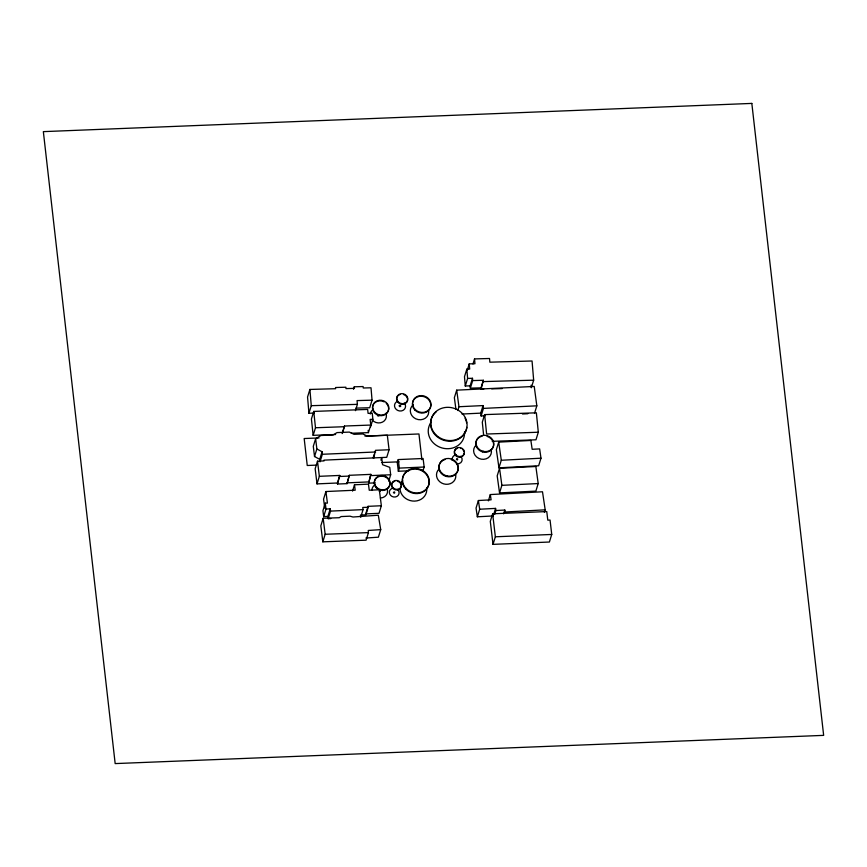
<?xml version="1.0" encoding="UTF-8"?>
<svg xmlns="http://www.w3.org/2000/svg" width="867" height="867" viewBox="0 0 867 867"><rect width="100%" height="100%" fill="white"/><g stroke="black" fill="none" stroke-linecap="round" stroke-linejoin="round"><path stroke-width="1.3" d="M446.884 475.625L446.169 476.146L445.421 475.56M483.266 451.273L482.605 451.859L481.803 451.263M355.979 408.129L369.71 407.739L372.051 400.175L371.011 387.787L363.251 388.004L363.11 386.541L354.289 386.79L354.44 388.351L345.987 388.6L345.89 387.224L335.529 387.516L335.637 388.698L309.898 389.446L307.557 397.01L308.934 413.245L314.201 413.093M308.934 413.245L311.275 405.68L309.898 389.446M370.545 426.889L372.886 419.325L372.246 413.201L368.074 413.364L367.651 409.419L313.756 411.424L311.416 418.989L313.15 435.332L335.594 434.508M313.15 435.332L315.49 427.756L313.756 411.424M315.631 438.756L313.29 446.321L314.526 456.53L319.728 459.337L320.01 461.84L322.351 454.275L322.069 451.772L316.867 448.965L315.631 438.756L320.942 435.505L333.101 434.963L337.014 432.6L349.358 432.091L354.029 434.324L362.85 433.944L367.12 436.079L387.321 435.234L389.077 449.745L386.736 457.31L323.955 460.149L324.063 460.908L317.506 461.19L315.165 468.754L317.008 483.884L337.426 482.995L339.766 475.43L319.359 476.319L317.008 483.884M314.526 456.53L316.867 448.965M319.728 459.337L322.069 451.772M353.508 389.316L354.289 386.79M342.14 433.598L344.481 426.033L370.751 425.058L370.133 419.411L372.886 419.325M342.584 433.001L344.481 426.033M361.506 514.998L365.863 514.803L365.733 513.903L379.02 513.307L381.361 505.743L379.312 489.768L369.244 490.234L368.453 484.144L354.495 484.794L355.188 490.202L325.916 491.535L323.575 499.099L324.735 508.084M325.916 491.535L327.412 503.088L325.277 503.174L322.936 510.739L323.673 516.602L327.889 516.407L330.229 508.842L326.014 509.037L323.673 516.602M355.437 410.665L357.388 404.358L357.063 400.597L372.051 400.175M323.163 518.271L320.823 525.836L322.827 541.832L366.091 540.184L368.432 532.609L368.258 530.463L380.721 529.629L378.305 515.215L352.988 517.014L350.03 516.179L341.132 516.559L339.246 517.718L323.163 518.271L325.168 534.267L322.827 541.832M375.216 482.876L368.648 483.157L370.848 474.357L349.314 475.311L347.049 483.634L337.545 484.035L339.766 475.43M330.782 518.564L328.17 518.683L330.511 511.107L330.229 508.842M347.049 483.634L349.314 475.311M351.33 433.262L368.41 432.622L370.751 425.058M352.544 491.101L354.495 484.794M373.135 457.895L374.306 454.113M373.72 458.285L375.476 450.331L389.077 449.745M368.648 483.157L370.848 474.357M381.361 505.743L368.074 506.339L368.204 507.238L362.753 507.477L363.056 509.623L360.715 517.187L360.412 515.041M380.906 460.182L381.686 457.657L382.564 464.701L389.76 467.356L390.681 474.758L388.73 481.066M365.733 513.903L368.074 506.339M365.863 514.803L368.204 507.238M420.56 470.293L423.183 470.174L424.158 467.02L423.085 458.491L398.278 459.575L397.303 462.729L398.343 471.258L408.801 470.803M398.343 471.258L399.319 468.104L398.278 459.575M380.721 529.629L378.38 537.193L365.917 538.028M534.495 413.396L536.836 405.832L534.224 386.444L456.703 390.15L454.362 397.715L455.923 409.191M531.103 385.186L531.319 387.733L533.66 380.169L532.056 360.997L489.844 362.178L489.53 358.494L474.542 358.916L474.964 363.728L469.242 363.88L469.686 369.093L466.825 369.158L464.484 376.722L465.276 385.999L470.142 385.848L472.482 378.283L467.616 378.435L465.276 385.999M467.291 370.187L469.242 363.88M457.776 410.514L458.946 406.731L456.703 390.15M472.981 363.967L474.542 358.916M472.688 380.58L483.353 380.277L481.012 387.842L470.347 388.145L472.688 380.58L472.482 378.283M483.753 389.088L481.109 389.164L483.353 380.277M485.108 415.759L481.109 415.954L480.708 413.147L483.049 405.583L458.946 406.731M481.109 415.954L483.45 408.39L483.049 405.583M492.228 441.325L535.969 439.797L538.309 432.232L536.37 412.811L484.642 414.61L482.301 422.175L483.623 435.126M544.411 512.354L545.191 509.829L542.493 491.773L490.321 494.558L491.101 499.825L478.389 500.519L476.048 508.084L477.349 516.797L493.225 515.952M498.698 442.127L496.358 449.691L498.958 467.822L538.645 465.763L540.986 458.199L539.642 448.9L532.165 449.29L530.875 440.458L498.698 442.127L501.299 460.258L498.958 467.822M477.349 516.797L479.689 509.232L478.389 500.519M488.37 500.866L490.321 494.558M499.533 468.288L497.192 475.853L499.544 492.9L535.86 491.123L538.201 483.558L535.86 466.5L499.533 468.288L501.885 485.336L499.544 492.9M492.64 513.795L490.299 521.36L493.009 544.357L549.396 542.027L551.737 534.451L550.057 520.059L547.792 520.146L546.763 511.573L492.64 513.795L495.36 536.792L493.009 544.357M493.616 514.695L495.566 508.387L479.689 509.232M494.71 514.315L495.881 510.533L495.566 508.387M503.651 513.838L504.822 510.056L495.881 510.533M378.034 414.86C376.105 416.388 380.635 416.42 378.511 414.86M545.191 509.829L505.114 511.996L504.822 510.056M501.299 460.258L540.986 458.199M483.45 408.39L536.836 405.832M522.487 413.982L527.819 413.722M501.885 485.336L538.201 483.558M461.97 414.036L480.708 413.147M330.511 511.107L363.056 509.623M322.351 454.275L375.671 451.989M399.319 468.104L424.158 467.02M346.963 482.876L368.508 481.922M339.886 476.471L349.401 476.07M370.989 475.593L390.681 474.758M495.36 536.792L551.737 534.451M319.034 437.943L304.176 438.529L307.243 465.492L316.693 465.113M364.942 436.112L418.956 433.966L421.871 459.64M381.513 462.534L399.069 461.829M325.168 534.267L368.432 532.609M315.49 427.756L344.535 426.705M538.309 432.232L486.625 434.031L484.642 414.61M483.45 381.599L533.66 380.169M491.676 388.871L502.253 388.568M311.275 405.68L357.388 404.358M379.323 491.361L380.353 491.221L380.136 490.267M325.277 503.174L326.014 509.037M327.889 516.407L328.17 518.683M317.506 461.19L319.359 476.319M337.426 482.995L337.545 484.035M368.161 430.368L368.41 432.622M470.142 385.848L470.347 388.145M466.825 369.158L467.616 378.435M481.012 387.842L481.109 389.164M487.124 436.372A8.995 8.085 17.2 0 1 492.033 449.16A8.995 8.085 17.2 0 1 477.479 448.445A8.995 8.085 17.2 0 1 482.193 436.123M397.465 481.228A4.931 4.433 17.2 0 1 400.543 488.121A4.931 4.433 17.2 0 1 392.578 488.11A4.931 4.433 17.2 0 1 394.767 481.228M386.227 403.285A8.193 7.359 17.2 0 1 383.539 415.336A8.193 7.359 17.2 0 1 372.442 407.49A8.193 7.359 17.2 0 1 384.189 401.844M403.588 394.507A5.581 5.007 17.2 0 1 406.731 402.299A5.581 5.007 17.2 0 1 397.823 402.255A5.581 5.007 17.2 0 1 400.023 394.485M464.246 452.953A5.029 4.508 17.2 0 1 459.868 457.223A5.029 4.508 17.2 0 1 454.427 453.495A5.029 4.508 17.2 0 1 457.483 448.315M460.691 448.38A5.029 4.508 17.2 0 1 461.157 448.564M462.469 449.355A5.029 4.508 17.2 0 1 463.921 451.295M466.793 427.323A18.326 16.451 17.2 0 1 440.685 439.016A18.326 16.451 17.2 0 1 436.209 411.847M465.048 418.197A18.326 16.451 17.2 0 1 466.641 422.803M451.295 459.651A9.754 8.768 17.2 0 1 456.476 473.371A9.754 8.768 17.2 0 1 440.891 473.003A9.754 8.768 17.2 0 1 445.031 459.499M428.461 409.766A9.299 8.356 17.2 0 1 423.226 419.249A9.299 8.356 17.2 0 1 411.814 415.51A9.299 8.356 17.2 0 1 413.256 404.791M385.913 413.31A8.193 7.359 17.2 0 1 382.488 422.11A8.193 7.359 17.2 0 1 372.192 420.051M370.274 414.036A8.193 7.359 17.2 0 1 373.428 409.311M404.347 403.047A5.581 5.007 17.2 0 1 403.166 410.297A5.581 5.007 17.2 0 1 395.265 408.259A5.581 5.007 17.2 0 1 397.563 401.302M387.061 488.652A7.911 7.109 17.2 0 1 380.375 497.994M371.889 490.451A7.911 7.109 17.2 0 1 374.967 484.859M397.552 489.487A4.931 4.433 17.2 0 1 396.988 496.401A4.931 4.433 17.2 0 1 389.695 494.017A4.931 4.433 17.2 0 1 393.358 488.121M426.662 488.013A13.525 12.149 17.2 0 1 414.599 501.115A13.525 12.149 17.2 0 1 399.969 488.793M400.868 483.699A13.525 12.149 17.2 0 1 402.743 480.773M455.543 473.848A9.754 8.768 17.2 0 1 443.72 483.884A9.754 8.768 17.2 0 1 439.103 469.025M491.177 449.67A8.995 8.085 17.2 0 1 486.116 458.838A8.995 8.085 17.2 0 1 475.062 455.229A8.995 8.085 17.2 0 1 476.471 444.858M460.908 456.519A5.029 4.508 17.2 0 1 456.573 463.823M452.281 459.792A5.029 4.508 17.2 0 1 456.41 454.807M464.506 431.82A18.326 16.451 17.2 0 1 442.007 447.957A18.326 16.451 17.2 0 1 431.051 422.359M399.286 405.897C399.698 407.707 402.147 405.062 399.828 406.601C398.126 404.716 402.797 405.507 399.286 405.843M393.466 492.478C394.691 494.927 395.59 490.494 393.477 492.413M456.454 459.25C457.863 461.743 458.275 457.115 456.454 459.25M751.83 103.411L43.35 131.632L115.17 763.589L823.65 735.368L751.83 103.411M478.541 448.792A8.995 8.085 17.2 0 0 493.507 446.126A8.995 8.085 17.2 0 0 482.702 435.44A8.995 8.085 17.2 0 0 478.541 448.792M392.946 487.677A4.931 4.433 17.2 0 0 401.237 486.55A4.931 4.433 17.2 0 0 395.58 480.47A4.931 4.433 17.2 0 0 392.946 487.677M374.468 411.988A8.193 7.359 17.2 0 0 388.351 410.687A8.193 7.359 17.2 0 0 379.432 400.251A8.193 7.359 17.2 0 0 374.468 411.988M415 410.167A9.299 8.356 17.2 0 0 430.465 407.414A9.299 8.356 17.2 0 0 419.303 396.36A9.299 8.356 17.2 0 0 415 410.167M415.195 409.538A9.299 8.356 17.2 0 0 430.661 406.786A9.299 8.356 17.2 0 0 419.498 395.731A9.299 8.356 17.2 0 0 415.195 409.538M398.332 401.974A5.581 5.007 17.2 0 0 407.62 400.316A5.581 5.007 17.2 0 0 400.922 393.683A5.581 5.007 17.2 0 0 398.332 401.974M455.847 454.969A5.029 4.508 17.2 0 0 464.235 453.604A5.029 4.508 17.2 0 0 458.307 447.545A5.029 4.508 17.2 0 0 455.847 454.969M435.592 434.486A18.326 16.451 17.2 0 0 466.283 429.804A18.326 16.451 17.2 0 0 444.879 407.533A18.326 16.451 17.2 0 0 435.592 434.486M441.617 472.959A9.754 8.768 17.2 0 0 457.939 470.402A9.754 8.768 17.2 0 0 446.483 458.589A9.754 8.768 17.2 0 0 441.617 472.959M405.68 488.923A13.525 12.149 17.2 0 0 428.428 485.867A13.525 12.149 17.2 0 0 412.963 469.177A13.525 12.149 17.2 0 0 405.68 488.923M405.875 488.294A13.525 12.149 17.2 0 0 428.623 485.238A13.525 12.149 17.2 0 0 413.158 468.548A13.525 12.149 17.2 0 0 405.875 488.294M376.18 487.709A7.911 7.109 17.2 0 0 389.5 485.997A7.911 7.109 17.2 0 0 380.515 476.178A7.911 7.109 17.2 0 0 376.18 487.709M376.376 487.081A7.911 7.109 17.2 0 0 389.695 485.368A7.911 7.109 17.2 0 0 380.711 475.55A7.911 7.109 17.2 0 0 376.376 487.081"/></g></svg>
